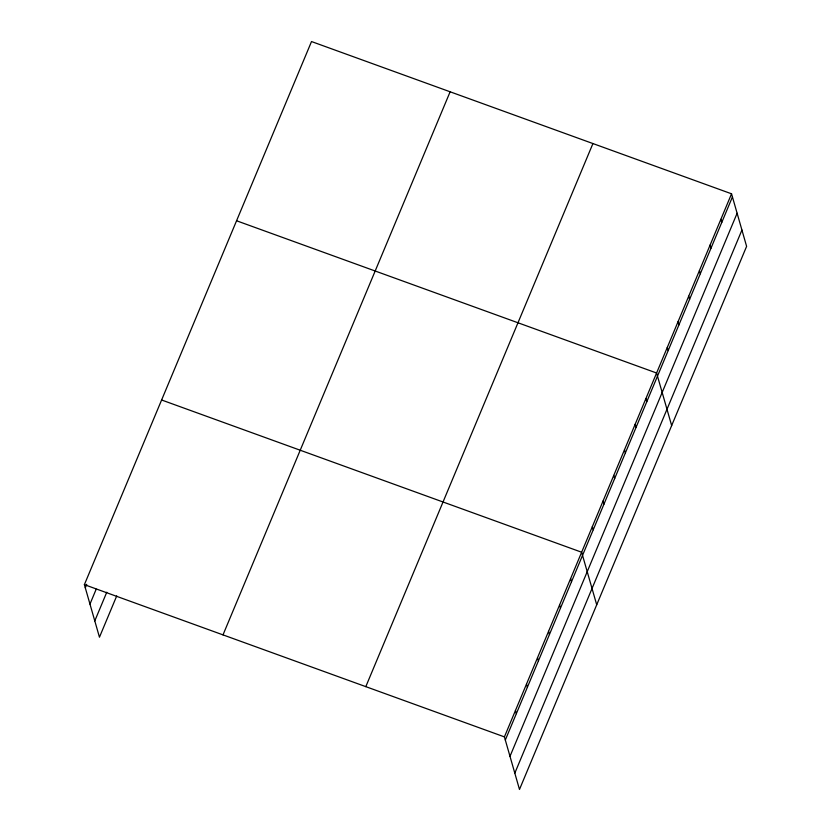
<?xml version="1.0" encoding="UTF-8"?>
<svg xmlns="http://www.w3.org/2000/svg" width="831" height="831" viewBox="0 0 831 831"><rect width="100%" height="100%" fill="white"/><g stroke="black" fill="none" stroke-linecap="round" stroke-linejoin="round"><path stroke-width="1.25" d="M116.724 595.92L99.46 637.2L84.388 584.64L311.511 41.55L731.54 193.8L746.612 246.36L519.489 789.45L504.417 736.889L731.54 193.8M85.292 587.777L86.725 584.338M89.966 604.085L96.199 589.179M94.786 620.892L106.773 592.223M222.999 634.884L450.122 91.794M365.806 686.645L592.929 143.555M505.321 740.016L732.433 196.926M509.995 756.335L737.118 213.245M514.815 773.142L741.938 230.042M236.565 220.766L656.594 373.015L671.656 425.576M161.609 399.991L581.638 552.231L596.71 604.802M84.388 584.64L504.417 736.889M720.83 219.394L721.734 222.531M710.121 245L711.024 248.137M699.422 270.605L700.315 273.742M688.712 296.21L689.605 299.337M678.003 321.805L678.906 324.942M667.293 347.41L668.197 350.547M645.884 398.62L646.778 401.747M635.175 424.226L636.068 427.352M624.465 449.82L625.369 452.957M613.756 475.425L614.66 478.563M603.057 501.031L603.95 504.168M592.347 526.636L593.241 529.763M570.606 578.615L571.51 581.752M559.575 604.989L560.478 608.126M548.543 631.373L549.447 634.51M537.512 657.747L538.415 660.884M526.48 684.131L527.384 687.268M515.449 710.505L516.352 713.642"/></g></svg>
